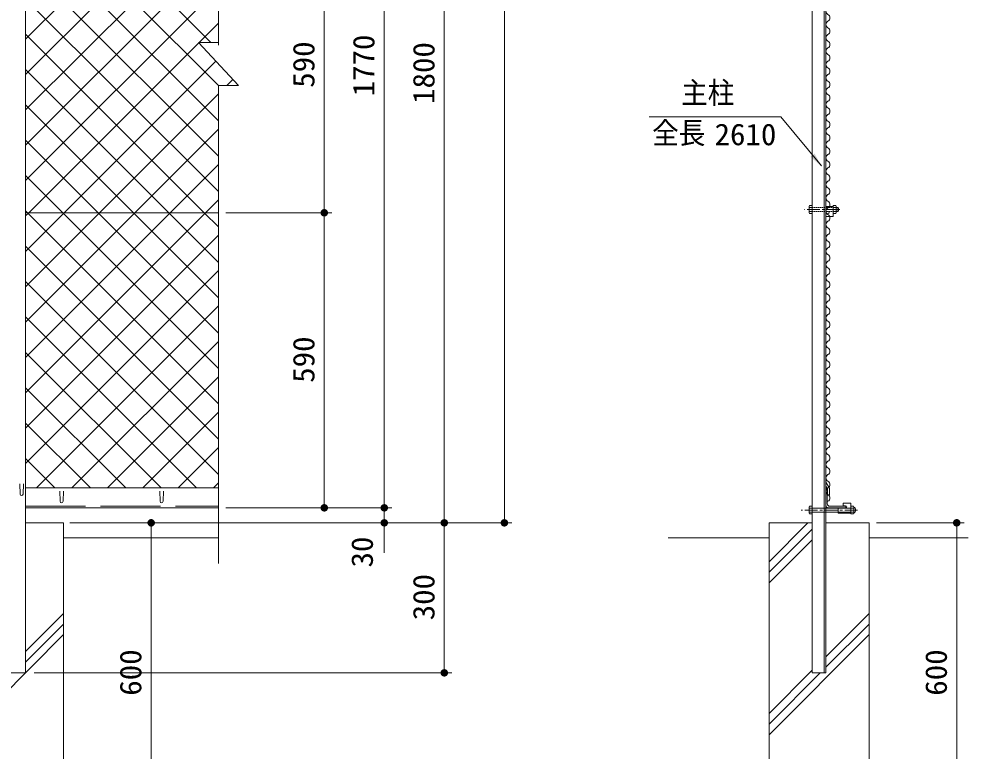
# Model space of a CAD drawing. Units: millimetres at full size. Extents: x -4455 to 4455, y -3150 to 3150.
# Drawn here: x -1610 to 288, y -1008 to 456 of the extents above; entities that cross this region are included whole.
import ezdxf
from ezdxf.enums import TextEntityAlignment as Align

# ---------------------------------------------------------------- set-up
doc = ezdxf.new("R2010")
doc.units = ezdxf.units.MM
doc.header["$LTSCALE"] = 20
for name, pattern in [('DASHED', [7.5, 6, -1.5]), ('USER1', [2, 1.25, -0.25, 0.25, -0.25]), ('USER3', [0.1875, 0.125, -0.0625])]:
    doc.linetypes.add(name, pattern=pattern)
for name, color, linetype, lineweight in [('0-0_1部材', 3, 'Continuous', 18), ('0-1_5寸法', 1, 'Continuous', 18), ('0-2_SUNPOU', 1, 'Continuous', 18), ('0-3_6文字', 3, 'Continuous', 18), ('0-5_4基礎', 4, 'Continuous', 18), ('0-7_GL', 7, 'Continuous', 18), ('0-9_8部品', 3, 'Continuous', 18), ('0-A_2網', 4, 'Continuous', 18), ('0-B_AMI', 3, 'Continuous', 18)]:
    doc.layers.add(name, color=color, linetype=linetype, lineweight=lineweight)
doc.styles.add('ＭＳ ゴシック', font='')
doc.styles.get('ＭＳ ゴシック').set_extended_font_data('MS Gothic')

# ---------------------------------------------------------------- blocks, each defined once
blk = doc.blocks.new('NAMIX13')
at = {"layer": '0-B_AMI'}
for centre, start, end in [((-71.1, -133.3), 298.07249, 61.92751), ((71.1, -400), 118.07249, 241.92751), ((-71.1, -666.7), 298.07249, 61.92751), ((71.1, -933.3), 118.07249, 241.92751), ((-71.1, -1200), 298.07249, 61.92751), ((71.1, -1466.7), 118.07249, 241.92751), ((71.1, -2000), 118.07249, 241.92751), ((-71.1, -1733.3), 298.07249, 61.92751), ((-71.1, -2266.7), 298.07249, 61.92751), ((71.1, -2533.3), 118.07249, 241.92751), ((71.1, -3066.7), 118.07249, 241.92751), ((-71.1, -2800), 298.07249, 61.92751), ((-71.1, -3333.3), 298.07249, 61.92751), ((71.1, -3600), 118.07249, 241.92751), ((-71.1, -3866.7), 298.07249, 61.92751), ((71.1, -4133.3), 118.07249, 241.92751), ((71.1, -4666.7), 118.07249, 241.92751), ((-71.1, -4400), 298.07249, 61.92751), ((-71.1, -4933.3), 298.07249, 61.92751), ((71.1, -5200), 118.07249, 241.92751), ((71.1, -5733.3), 118.07249, 241.92751), ((-71.1, -5466.7), 298.07249, 61.92751)]:
    blk.add_arc(centre, 151.1, start, end, dxfattribs=at)
blk = doc.blocks.new('M1')
at = {"layer": '0-2_SUNPOU'}
blk.add_line((-5, 0), (-38.58, 0), dxfattribs=at)
for points in [[(0, 0), (-5, 0), (-4.96, 0.63)], [(0, 0), (-4.96, -0.63), (-5, 0)], [(0, 0), (-4.96, 0.63), (-4.84, 1.24)], [(0, 0), (-4.84, -1.24), (-4.96, -0.63)], [(0, 0), (-4.84, 1.24), (-4.65, 1.84)], [(0, 0), (-4.65, -1.84), (-4.84, -1.24)], [(0, 0), (-4.65, 1.84), (-4.38, 2.41)], [(0, 0), (-4.38, -2.41), (-4.65, -1.84)], [(0, 0), (-4.38, 2.41), (-4.05, 2.94)], [(0, 0), (-4.05, -2.94), (-4.38, -2.41)], [(0, 0), (-4.05, 2.94), (-3.64, 3.42)], [(0, 0), (-3.64, -3.42), (-4.05, -2.94)], [(0, 0), (-3.64, 3.42), (-3.19, 3.85)], [(0, 0), (-3.19, -3.85), (-3.64, -3.42)], [(0, 0), (-3.19, 3.85), (-2.68, 4.22)], [(0, 0), (-2.68, -4.22), (-3.19, -3.85)], [(0, 0), (-2.68, 4.22), (-2.13, 4.52)], [(0, 0), (-2.13, -4.52), (-2.68, -4.22)], [(0, 0), (-2.13, 4.52), (-1.55, 4.76)], [(0, 0), (-1.55, -4.76), (-2.13, -4.52)], [(0, 0), (-1.55, 4.76), (-0.94, 4.91)], [(0, 0), (-0.94, -4.91), (-1.55, -4.76)], [(0, 0), (-0.94, 4.91), (-0.31, 4.99)], [(0, 0), (-0.31, -4.99), (-0.94, -4.91)], [(0, 0), (-0.31, 4.99), (0.31, 4.99)], [(0, 0), (0.31, -4.99), (-0.31, -4.99)], [(0, 0), (0.31, 4.99), (0.94, 4.91)], [(0, 0), (0.94, 4.91), (1.55, 4.76)], [(0, 0), (1.55, 4.76), (2.13, 4.52)], [(0, 0), (2.13, 4.52), (2.68, 4.22)], [(0, 0), (2.68, 4.22), (3.19, 3.85)], [(0, 0), (3.19, 3.85), (3.64, 3.42)], [(0, 0), (3.64, 3.42), (4.05, 2.94)], [(0, 0), (4.05, 2.94), (4.38, 2.41)], [(0, 0), (4.38, 2.41), (4.65, 1.84)], [(0, 0), (4.65, 1.84), (4.84, 1.24)], [(0, 0), (4.84, 1.24), (4.96, 0.63)], [(0, 0), (4.96, 0.63), (5, 0)], [(0, 0), (0.94, -4.91), (0.31, -4.99)], [(0, 0), (1.55, -4.76), (0.94, -4.91)], [(0, 0), (2.13, -4.52), (1.55, -4.76)], [(0, 0), (2.68, -4.22), (2.13, -4.52)], [(0, 0), (3.19, -3.85), (2.68, -4.22)], [(0, 0), (3.64, -3.42), (3.19, -3.85)], [(0, 0), (4.05, -2.94), (3.64, -3.42)], [(0, 0), (4.38, -2.41), (4.05, -2.94)], [(0, 0), (4.65, -1.84), (4.38, -2.41)], [(0, 0), (4.84, -1.24), (4.65, -1.84)], [(0, 0), (4.96, -0.63), (4.84, -1.24)], [(0, 0), (5, 0), (4.96, -0.63)]]:
    blk.add_solid(points, dxfattribs=at)

msp = doc.modelspace()

# ---------------------------------------------------------------- linework, layer by layer
at = {"layer": '0-0_1部材', "color": 7}
for p, q in [((-1596.65, 1702.15), (-1596.65, -851.56)), ((-23.65, 1301.21), (-23.65, -851.56)), ((0.35, 1307.64), (0.35, -851.56)), ((3.35, 1308.44), (3.35, -851.56)), ((-1596.65, 68.44), (-1210.95, 68.44)), ((3.35, -470.48), (10.65, -482.44)), ((-1596.65, -481.56), (-1210.95, -481.56)), ((3.35, -476.56), (3.35, -516.56)), ((3.35, -478.16), (6.65, -483.57)), ((3.35, -516.56), (3.35, -481.56)), ((3.35, -481.56), (4.35, -481.56)), ((6.35, -513.56), (6.35, -483.56)), ((6.65, -496.57), (6.65, -483.57)), ((10.65, -496.57), (10.65, -482.44)), ((10.65, -496.57), (6.65, -496.57)), ((-1596.65, -521.56), (-1210.95, -521.56)), ((43.35, -521.56), (8.35, -521.56)), ((41.35, -518.56), (11.35, -518.56)), ((28.16, -521.83), (42.91, -521.83)), ((43.35, -521.56), (43.35, -520.56)), ((-1652.65, -851.56), (-1596.65, -851.56)), ((-23.65, -851.56), (3.35, -851.56))]:
    msp.add_line(p, q, dxfattribs=at)
at = {"layer": '0-0_1部材', "color": 4}
for p, q in [((-1210.95, 1703.93), (-1210.95, 403.91)), ((-1250.95, 408.91), (-1170.95, 322.74)), ((-1210.95, 408.91), (-1250.95, 408.91)), ((-1210.95, 322.74), (-1210.95, -633.07)), ((-1210.95, 322.74), (-1170.95, 322.74))]:
    msp.add_line(p, q, dxfattribs=at)
at = {"layer": '0-0_1部材'}
for p, q in [((-30.05, 80.79), (-28.95, 82.71)), ((-30.05, 68.95), (-30.05, 80.79)), ((-29.37, 78.87), (-23.65, 78.87)), ((-28.95, 82.71), (-23.65, 82.71)), ((-23.65, 67.03), (-23.65, 82.71)), ((3.69, 81.19), (3.69, 70.69)), ((3.69, 81.19), (17.89, 81.19)), ((17.89, 67.03), (17.89, 82.71)), ((17.89, 81.19), (17.89, 61.19)), ((23.6, 78.87), (17.89, 78.87)), ((24.29, 68.95), (24.29, 80.79)), ((24.29, 78.87), (27.84, 78.87)), ((24.29, 78.07), (28.24, 78.07)), ((27.84, 70.87), (27.84, 78.87)), ((-29.37, 70.87), (-23.65, 70.87)), ((3.69, 70.69), (7.64, 70.69)), ((3.69, 66.19), (7.64, 66.19)), ((3.69, 66.19), (3.69, 61.19)), ((3.69, 61.19), (17.89, 61.19)), ((23.6, 70.87), (17.89, 70.87)), ((23.18, 67.03), (17.89, 67.03)), ((24.29, 68.95), (23.18, 67.03)), ((24.29, 71.67), (28.24, 71.67)), ((24.29, 70.87), (27.84, 70.87)), ((-1608.4, -473.51), (-1607.65, -494.01)), ((-1600.9, -473.51), (-1601.65, -494.01)), ((-1528.4, -488.06), (-1527.65, -508.56)), ((-1520.9, -488.06), (-1521.65, -508.56)), ((-1328.4, -488.06), (-1327.65, -508.56)), ((-1320.9, -488.06), (-1321.65, -508.56))]:
    msp.add_line(p, q, dxfattribs=at)
at = {"layer": '0-0_1部材', "color": 1, "linetype": 'USER1'}
msp.add_line((31.3, 74.87), (-39.53, 74.87), dxfattribs=at)
at = {"layer": '0-0_1部材', "color": 1, "linetype": 'DASHED'}
msp.add_line((-1596.65, -518.56), (-1210.95, -518.56), dxfattribs=at)
at = {"layer": '0-0_1部材'}
for points in [[(24.29, 80.79), (23.18, 82.71), (17.89, 82.71)], [(-30.05, 68.95), (-28.95, 67.03), (-23.65, 67.03)]]:
    msp.add_lwpolyline(points, dxfattribs=at)
for centre, radius, start, end in [((-27.03, 80.79), 3.03, 180, 219.3382), ((-18.05, 74.87), 12, 160.52878, 199.47122), ((21.26, 80.79), 3.03, 320.6618, 0), ((12.29, 74.87), 12, 340.52878, 19.47122), ((20.91, 74.87), 8, 330, 30), ((-27.03, 68.95), 3.03, 140.6618, 180), ((7.64, 68.44), 2.25, 270, 90), ((21.26, 68.95), 3.03, 0, 39.3382), ((-1604.65, -494.01), 3, 180, 0), ((-1524.65, -508.56), 3, 180, 0), ((-1324.65, -508.56), 3, 180, 0)]:
    msp.add_arc(centre, radius, start, end, dxfattribs=at)
at = {"layer": '0-0_1部材', "color": 7}
for centre, radius, start, end in [((4.35, -483.56), 2, 0, 90), ((8.35, -516.56), 5, 180, 270), ((11.35, -513.56), 5, 180, 270), ((41.35, -520.56), 2, 0, 90)]:
    msp.add_arc(centre, radius, start, end, dxfattribs=at)
at = {"layer": '0-1_5寸法'}
for p, q in [((-639.38, 1654.44), (-639.38, -551.56)), ((-879.38, -521.56), (-879.38, 1248.44)), ((-759.38, 1248.44), (-759.38, -551.56)), ((-999.38, 68.44), (-999.38, 658.44)), ((-1195.95, 68.44), (-984.38, 68.44)), ((-1195.95, 68.44), (-984.38, 68.44)), ((-999.38, -521.56), (-999.38, 68.44)), ((-879.38, -491.56), (-879.38, -461.56)), ((-1195.95, -521.56), (-864.38, -521.56)), ((-1195.95, -521.56), (-864.38, -521.56)), ((-1195.95, -521.56), (-984.38, -521.56)), ((-879.38, -521.56), (-879.38, -551.56)), ((-1508.16, -551.56), (-744.38, -551.56)), ((-1508.16, -551.56), (-624.38, -551.56)), ((-1508.16, -551.56), (-744.38, -551.56)), ((-1505.7, -551.56), (-1330.48, -551.56)), ((-1345.48, -551.56), (-1345.48, -1151.56)), ((-1195.95, -551.56), (-864.38, -551.56)), ((-759.38, -551.56), (-759.38, -851.56)), ((104.85, -551.56), (280.07, -551.56)), ((265.07, -551.56), (265.07, -1151.56)), ((-879.38, -581.56), (-879.38, -611.56)), ((-1579.61, -851.56), (-744.38, -851.56))]:
    msp.add_line(p, q, dxfattribs=at)
at = {"layer": '0-3_6文字', "color": 7}
msp.add_lwpolyline([(-350.15, 260.37), (-86.77, 260.37), (-5.51, 162.05)], dxfattribs=at)
msp.add_solid([(-4.24, 160.51), (-27.36, 180.31), (-19.33, 186.95)], dxfattribs=at)
at = {"layer": '0-5_4基礎', "color": 7}
for p, q in [((-1596.65, -551.56), (-1520.7, -551.56)), ((-1520.7, -1151.56), (-1520.7, -551.56)), ((-110.15, -1151.56), (-110.15, -551.56)), ((-110.15, -551.56), (-23.65, -551.56)), ((3.35, -551.56), (89.85, -551.56)), ((89.85, -1151.56), (89.85, -551.56))]:
    msp.add_line(p, q, dxfattribs=at)
at = {"layer": '0-5_4基礎'}
for p, q in [((-110.15, -629.33), (-32.38, -551.56)), ((-110.15, -650.54), (-23.65, -564.04)), ((-110.15, -671.76), (-23.65, -585.26)), ((-1596.65, -808.74), (-1520.7, -732.79)), ((3.35, -819.29), (89.85, -732.79)), ((-1596.65, -829.95), (-1520.7, -754)), ((3.35, -840.5), (89.85, -754)), ((-1720.7, -975.22), (-1520.7, -775.22)), ((-110.15, -975.22), (89.85, -775.22)), ((-110.15, -932.79), (-23.65, -846.29)), ((-110.15, -954), (-7.71, -851.56))]:
    msp.add_line(p, q, dxfattribs=at)
at = {"layer": '0-7_GL'}
for p, q in [((-1520.7, -581.56), (-1210.95, -581.56)), ((-311.93, -581.56), (-110.15, -581.56)), ((287.67, -581.56), (89.85, -581.56))]:
    msp.add_line(p, q, dxfattribs=at)
at = {"layer": '0-9_8部品', "linetype": 'USER3'}
for p, q in [((-23.65, 78.87), (17.89, 78.87)), ((-23.65, 70.87), (17.89, 70.87))]:
    msp.add_line(p, q, dxfattribs=at)
at = {"layer": '0-9_8部品', "color": 1, "linetype": 'USER1'}
msp.add_line((66.57, -526.01), (-46.05, -526.01), dxfattribs=at)
at = {"layer": '0-9_8部品', "color": 7}
for p, q in [((-30.05, -520.09), (-28.95, -518.17)), ((-30.05, -531.93), (-30.05, -520.09)), ((-29.37, -522.01), (-23.65, -522.01)), ((-29.37, -530.01), (-23.65, -530.01)), ((-28.95, -518.17), (-23.65, -518.17)), ((-23.65, -533.85), (-23.65, -518.17)), ((-1.56, -522.01), (53.16, -522.01)), ((3.35, -530.01), (58.06, -530.01)), ((28.16, -532.33), (28.16, -521.83)), ((38.16, -517.33), (38.16, -512.33)), ((38.16, -512.33), (53.16, -512.33)), ((38.16, -517.33), (42.91, -517.33)), ((53.16, -532.33), (53.16, -512.33)), ((53.16, -518.17), (53.16, -533.85)), ((58.45, -518.17), (53.16, -518.17)), ((58.87, -522.01), (53.16, -522.01)), ((58.87, -530.01), (53.16, -530.01)), ((59.56, -520.09), (58.45, -518.17)), ((28.16, -532.33), (53.16, -532.33)), ((58.45, -533.85), (53.16, -533.85))]:
    msp.add_line(p, q, dxfattribs=at)
at = {"layer": '0-9_8部品', "linetype": 'DASHED'}
for p, q in [((-23.65, -522.01), (3.35, -522.01)), ((-23.65, -530.01), (3.35, -530.01)), ((28.16, -530.33), (53.16, -530.33))]:
    msp.add_line(p, q, dxfattribs=at)
at = {"layer": '0-9_8部品', "color": 7}
for points in [[(59.56, -520.09), (59.56, -531.93), (58.45, -533.85)], [(-30.05, -531.93), (-28.95, -533.85), (-23.65, -533.85)]]:
    msp.add_lwpolyline(points, dxfattribs=at)
for centre, radius, start, end in [((-27.03, -520.09), 3.03, 180, 219.3382), ((-27.03, -531.93), 3.03, 140.6618, 180), ((-18.05, -526.01), 12, 160.52878, 199.47122), ((42.91, -519.58), 2.25, 270, 90), ((56.53, -520.09), 3.03, 320.6618, 0), ((47.56, -526.01), 12, 340.52878, 19.47122), ((56.53, -531.93), 3.03, 0, 39.3382), ((56.4, -526.01), 6.71, 298.05542, 61.94458)]:
    msp.add_arc(centre, radius, start, end, dxfattribs=at)
at = {"layer": '0-A_2網'}
for p, q in [((-1596.65, 415.58), (-1353.79, 658.44)), ((-1596.65, 344.87), (-1283.08, 658.44)), ((-1596.65, 274.16), (-1212.37, 658.44)), ((-1210.95, 252.2), (-1596.65, 637.9)), ((-1596.65, 203.45), (-1210.95, 589.15)), ((-1210.95, 181.49), (-1596.65, 567.19)), ((-1596.65, 132.74), (-1210.95, 518.44)), ((-1210.95, 110.78), (-1596.65, 496.48)), ((-1249.77, 408.91), (-1210.95, 447.73)), ((-1239.33, 68.44), (-1596.65, 425.77)), ((-1310.04, 68.44), (-1596.65, 355.06)), ((-1194.51, 322.74), (-1182.29, 334.96)), ((-1380.75, 68.44), (-1596.65, 284.35)), ((-1378.1, 68.44), (-1210.95, 235.6)), ((-1451.46, 68.44), (-1596.65, 213.64)), ((-1307.39, 68.44), (-1210.95, 164.89)), ((-1522.17, 68.44), (-1596.65, 142.92)), ((-1236.68, 68.44), (-1210.95, 94.18)), ((-1592.88, 68.44), (-1596.65, 72.21)), ((-1596.65, -150.1), (-1378.1, 68.44)), ((-1596.65, -220.81), (-1307.39, 68.44)), ((-1596.65, -291.52), (-1236.68, 68.44)), ((-1210.95, -313.49), (-1592.88, 68.44)), ((-1210.95, -242.78), (-1522.17, 68.44)), ((-1210.95, -172.07), (-1451.46, 68.44)), ((-1210.95, -101.36), (-1380.75, 68.44)), ((-1210.95, -30.64), (-1310.04, 68.44)), ((-1210.95, 40.07), (-1239.33, 68.44)), ((-1596.65, -362.24), (-1210.95, 23.47)), ((-1210.95, -384.2), (-1596.65, 1.5)), ((-1596.65, -432.95), (-1210.95, -47.24)), ((-1210.95, -454.91), (-1596.65, -69.21)), ((-1574.55, -481.56), (-1210.95, -117.95)), ((-1255.01, -481.56), (-1596.65, -139.92)), ((-1503.84, -481.56), (-1210.95, -188.67)), ((-1325.72, -481.56), (-1596.65, -210.63)), ((-1433.13, -481.56), (-1210.95, -259.38)), ((-1396.43, -481.56), (-1596.65, -281.34)), ((-1362.42, -481.56), (-1210.95, -330.09)), ((-1467.14, -481.56), (-1596.65, -352.05)), ((-1291.71, -481.56), (-1210.95, -400.8)), ((-1537.85, -481.56), (-1596.65, -422.76)), ((-1221, -481.56), (-1210.95, -471.51))]:
    msp.add_line(p, q, dxfattribs=at)
for points in [[(-1226.23, 408.91), (-1475.77, 658.44), (-1596.65, 779.32)], [(-1210.78, 322.74), (-1546.48, 658.44), (-1596.65, 708.61)], [(-1596.65, 62.03), (-1590.24, 68.44), (-1250.38, 408.3)], [(-1596.65, -8.68), (-1519.53, 68.44), (-1216.34, 371.63)], [(-1596.65, -79.39), (-1448.81, 68.44), (-1210.95, 306.31)]]:
    msp.add_lwpolyline(points, dxfattribs=at)
at = {"layer": '0-A_2網', "color": 3}
for centre, start, end in [((4.12, -288.55), 298.07249, 61.92751), ((11.23, -301.88), 118.07249, 241.92751)]:
    msp.add_arc(centre, 7.56, start, end, dxfattribs=at)
at = {"layer": '0-B_AMI'}
for centre, start, end in [((11.23, -328.55), 118.07249, 241.92751), ((4.12, -315.21), 298.07249, 61.92751), ((4.12, -341.88), 298.07249, 61.92751), ((11.23, -355.21), 118.07249, 241.92751), ((11.23, -381.88), 118.07249, 241.92751), ((4.12, -368.55), 298.07249, 61.92751), ((4.12, -395.21), 298.07249, 61.92751), ((11.23, -408.55), 118.07249, 241.92751), ((4.12, -421.88), 298.07249, 61.92751), ((11.23, -435.21), 118.07249, 241.92751), ((11.23, -461.88), 118.07249, 241.92751), ((4.12, -448.55), 298.07249, 61.92751), ((4.12, -475.21), 298.07249, 61.92751), ((11.23, -488.55), 118.07249, 241.92751), ((4.12, -501.88), 298.07249, 61.92751)]:
    msp.add_arc(centre, 7.56, start, end, dxfattribs=at)

# ---------------------------------------------------------------- block references
at = {"layer": '0-1_5寸法', "xscale": 1.5, "yscale": 1.5}
for p, rotation in [((-999.38, 68.44), 270), ((-999.38, 68.44), 90), ((-999.38, -521.56), 270), ((-879.38, -521.56), 270), ((-879.38, -521.56), 270), ((-759.38, -551.56), 270), ((-639.38, -551.56), 270), ((-1345.48, -551.56), 90), ((-879.38, -551.56), 90), ((-759.38, -551.56), 90), ((265.07, -551.56), 90), ((-759.38, -851.56), 270)]:
    msp.add_blockref('M1', p, dxfattribs=dict(at, rotation=rotation))
at = {"layer": '0-A_2網', "xscale": 0.05, "yscale": 0.05}
for p in [(7.68, 598.12), (7.68, 304.79), (7.68, 11.45)]:
    msp.add_blockref('NAMIX13', p, dxfattribs=at)

# ---------------------------------------------------------------- texts
at = {"layer": '0-1_5寸法', "color": 3, "style": 'ＭＳ ゴシック', "width": 1.05}
for s, p in [('1770', (-886.05, 301.19)), ('590', (-1006.05, 318.44)), ('1800', (-766.05, 286.19)), ('590', (-1006.05, -271.56)), ('30', (-889.23, -640.92)), ('300', (-766.05, -746.56)), ('600', (-1352.15, -897.31)), ('600', (258.39, -897.31))]:
    msp.add_text(s, height=43.26, rotation=90, dxfattribs=at).set_placement(p, align=Align.BOTTOM_LEFT)
at = {"layer": '0-3_6文字', "style": 'ＭＳ ゴシック'}
for s, width, p in [('主柱', 0.9, (-285.82, 274.01)), ('全長', 0.9, (-343.82, 193.55)), ('2610', 1.05, (-219.09, 190.57))]:
    msp.add_text(s, height=43.26, dxfattribs=dict(at, width=width)).set_placement(p, align=Align.BOTTOM_LEFT)

doc.saveas('drawing.dxf')
